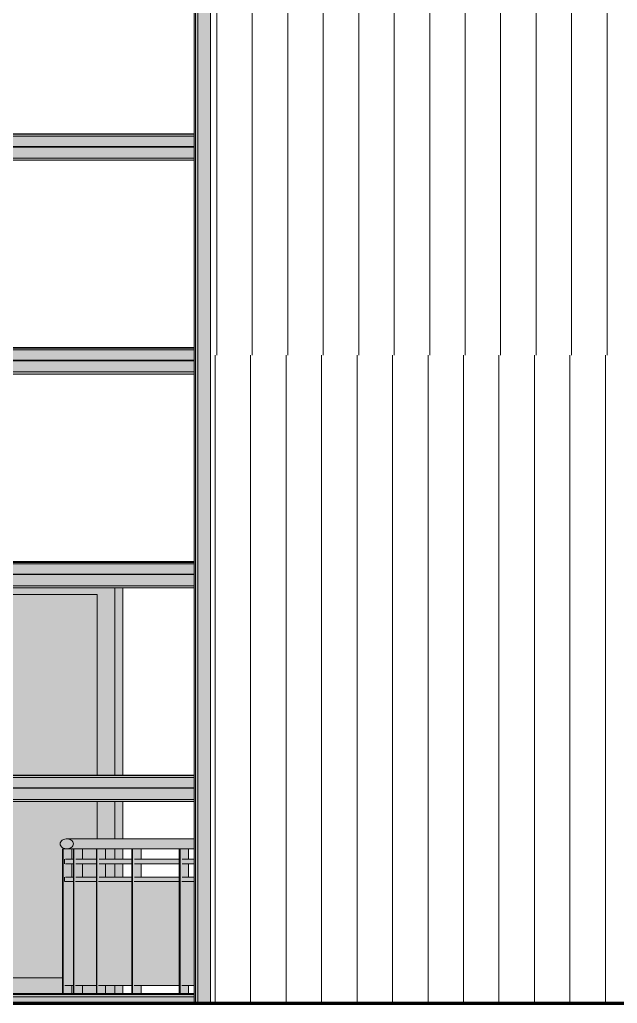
# Model space of a CAD drawing. Header units: inches. Extents: x 20478 to 36684, y -248 to 750.
# Drawn here: x 29699.5 to 29834.3, y 0 to 222 of the extents above; entities that cross this region are included whole.
import ezdxf

# ---------------------------------------------------------------- set-up
doc = ezdxf.new("R2010")
doc.units = ezdxf.units.IN
doc.header["$MEASUREMENT"] = 0
for name, color, linetype, lineweight in [('A-DOOR', 31, 'Continuous', 13), ('A-FLOR-HRAL', 11, 'Continuous', 9), ('A-GLAZ-CWMG', 51, 'Continuous', 9), ('A-WALL-PATT', 111, 'Continuous', 13), ('C-TOPO', 7, 'Continuous', 9), ('L-SITE-WALL', 31, 'Continuous', 13), ('S-BEAM', 12, 'Continuous', 9)]:
    doc.layers.add(name, color=color, linetype=linetype, lineweight=lineweight)

# ---------------------------------------------------------------- blocks, each defined once
blk = doc.blocks.new('Rectangular Mullion - Profile_Polycarbonate_Lower-1149884-Elevation - East')
at = {"layer": 'A-GLAZ-CWMG'}
for points in [[(-22239.87, 1.99), (-22237.3, 1.99), (-22237.3, 2.24), (-22369.06, 2.24), (-22369.06, 1.99), (-22259.23, 1.99)], [(-22268.92, 1.46), (-22237.3, 1.46), (-22237.3, 1.99), (-22369.06, 1.99), (-22369.06, 1.46), (-22278.6, 1.46)], [(-22239.87, 0), (-22237.3, 0), (-22237.3, 1.46), (-22369.06, 1.46), (-22369.06, 0), (-22259.23, 0)]]:
    blk.add_hatch(color=256, dxfattribs=at).paths.add_polyline_path(points, flags=0)
for p, q in [((-22369.06, 1.99), (-22369.06, 2.24)), ((-22369.06, 2.24), (-22237.3, 2.24)), ((-22237.3, 2.24), (-22237.3, 1.99)), ((-22369.06, 1.99), (-22237.3, 1.99)), ((-22369.06, 0), (-22369.06, 1.46)), ((-22369.06, 1.46), (-22237.3, 1.46)), ((-22237.3, 1.46), (-22237.3, 0))]:
    blk.add_line(p, q, dxfattribs=at)
blk = doc.blocks.new('Rectangular Mullion - Profile_Polycarbonate_right-1166475-Elevation - East')
at = {"layer": 'A-GLAZ-CWMG'}
for points in [[(-22233.68, 0), (-22233.68, 351.84), (-22236.51, 348.89), (-22236.51, 0)], [(-22237.05, 0), (-22236.51, 0), (-22236.51, 348.89), (-22237.05, 348.33), (-22237.05, 17.97)], [(-22237.3, 0), (-22237.05, 0), (-22237.05, 348.33), (-22237.3, 348.07), (-22237.3, 1.46)]]:
    blk.add_hatch(color=256, dxfattribs=at).paths.add_polyline_path(points, flags=0)
for p, q in [((-22236.51, 0), (-22236.51, 348.89)), ((-22237.3, 1.46), (-22237.3, 348.07)), ((-22237.05, 0), (-22237.05, 348.33))]:
    blk.add_line(p, q, dxfattribs=at)
blk = doc.blocks.new('Railing - 2_ x 1_2_-939656-Elevation - East')
at = {"layer": 'A-FLOR-HRAL'}
blk.add_hatch(color=256, dxfattribs=at).paths.add_polyline_path([(-22266.9, 2.24), (-22266.9, 34.87), (-22267.05, 34.87), (-22267.05, 2.24)], flags=0)
for p, q in [((-22266.9, 34.87), (-22267.05, 34.87)), ((-22267.05, 34.87), (-22267.05, 2.24))]:
    blk.add_line(p, q, dxfattribs=at)
blk = doc.blocks.new('Railing - 2_ x 1_2_-V74-Elevation - East')
at = {"layer": 'A-FLOR-HRAL'}
for points in [[(-22266.88, 2.24), (-22264.89, 2.24), (-22264.89, 4), (-22266.49, 4), (-22266.49, 27.5), (-22266.35, 27.5), (-22266.31, 28.5), (-22264.89, 28.5), (-22264.89, 31.5), (-22266.35, 31.5), (-22266.31, 32.5), (-22264.89, 32.5), (-22264.89, 34.87), (-22266.88, 34.87), (-22266.88, 3.33)], [(-22266.9, 2.24), (-22266.88, 2.24), (-22266.9, 3.33)]]:
    blk.add_hatch(color=256, dxfattribs=at).paths.add_polyline_path(points, flags=0)
for p, q in [((-22266.88, 34.87), (-22266.9, 34.87)), ((-22266.9, 2.24), (-22266.9, 34.87)), ((-22264.89, 34.87), (-22266.88, 34.87)), ((-22266.88, 34.87), (-22266.88, 2.24)), ((-22264.89, 32.5), (-22264.89, 34.87)), ((-22264.89, 28.5), (-22264.89, 31.5)), ((-22264.89, 2.24), (-22264.89, 4))]:
    blk.add_line(p, q, dxfattribs=at)
blk = doc.blocks.new('Railing - 2_ 8_-939652-Elevation - East')
at = {"layer": 'A-FLOR-HRAL'}
blk.add_hatch(color=256, dxfattribs=at).paths.add_polyline_path([(-22264.54, 4), (-22264.54, 27.5), (-22266.49, 27.5), (-22266.49, 4)], flags=0)
for p, q in [((-22266.27, 27.5), (-22266.5, 27.5)), ((-22266.5, 4), (-22264.54, 4))]:
    blk.add_line(p, q, dxfattribs=at)
blk = doc.blocks.new('Railing - 2_ x 1_2_-V75-Elevation - East')
at = {"layer": 'A-FLOR-HRAL'}
for points in [[(-22264.54, 2.24), (-22264.48, 2.24), (-22264.48, 34.87), (-22264.54, 34.87), (-22264.54, 3.33)], [(-22262.5, 2.24), (-22262.5, 4), (-22264.09, 4), (-22264.07, 27.5), (-22263.94, 27.5), (-22263.94, 28.5), (-22262.5, 28.5), (-22262.5, 31.5), (-22263.94, 31.5), (-22263.94, 32.5), (-22262.5, 32.5), (-22262.5, 34.87), (-22264.48, 34.87), (-22264.48, 2.24), (-22264.07, 2.24)]]:
    blk.add_hatch(color=256, dxfattribs=at).paths.add_polyline_path(points, flags=0)
for p, q in [((-22264.48, 34.87), (-22264.54, 34.87)), ((-22264.54, 2.24), (-22264.54, 34.87)), ((-22262.5, 34.87), (-22264.48, 34.87)), ((-22264.48, 34.87), (-22264.48, 2.24)), ((-22262.5, 32.5), (-22262.5, 34.87)), ((-22262.5, 28.5), (-22262.5, 31.5)), ((-22262.5, 2.24), (-22262.5, 4))]:
    blk.add_line(p, q, dxfattribs=at)
blk = doc.blocks.new('Railing - 2_ 8_-V76-Elevation - East')
at = {"layer": 'A-FLOR-HRAL'}
blk.add_hatch(color=256, dxfattribs=at).paths.add_polyline_path([(-22264.07, 4), (-22259.35, 4), (-22259.35, 27.5), (-22264.09, 27.5), (-22264.09, 4)], flags=0)
for p, q in [((-22263.4, 27.5), (-22264.07, 27.5)), ((-22259.35, 27.5), (-22259.63, 27.5)), ((-22264.07, 4), (-22259.35, 4))]:
    blk.add_line(p, q, dxfattribs=at)
blk = doc.blocks.new('Railing - 2_ x 1_2_-V77-Elevation - East')
at = {"layer": 'A-FLOR-HRAL'}
for points in [[(-22259.35, 2.24), (-22259.25, 2.24), (-22259.25, 34.87), (-22259.35, 34.87), (-22259.35, 3.33)], [(-22259.25, 2.24), (-22257.29, 2.24), (-22257.29, 4), (-22258.86, 4), (-22258.86, 27.5), (-22258.71, 27.5), (-22258.71, 28.5), (-22257.29, 28.5), (-22257.29, 31.5), (-22258.71, 31.5), (-22258.71, 32.5), (-22257.29, 32.5), (-22257.29, 34.87), (-22259.25, 34.87), (-22259.25, 3.33)]]:
    blk.add_hatch(color=256, dxfattribs=at).paths.add_polyline_path(points, flags=0)
for p, q in [((-22259.25, 34.87), (-22259.35, 34.87)), ((-22259.35, 2.24), (-22259.35, 34.87)), ((-22257.29, 34.87), (-22259.25, 34.87)), ((-22259.25, 34.87), (-22259.25, 2.24)), ((-22257.29, 32.5), (-22257.29, 34.87)), ((-22257.29, 28.5), (-22257.29, 31.5)), ((-22257.29, 2.24), (-22257.29, 4))]:
    blk.add_line(p, q, dxfattribs=at)
blk = doc.blocks.new('Railing - 2_ 8_-V78-Elevation - East')
at = {"layer": 'A-FLOR-HRAL'}
blk.add_hatch(color=256, dxfattribs=at).paths.add_polyline_path([(-22251.37, 4), (-22251.37, 27.5), (-22258.86, 27.5), (-22258.86, 4)], flags=0)
for p, q in [((-22258.11, 27.5), (-22258.92, 27.5)), ((-22251.37, 27.5), (-22251.86, 27.5)), ((-22258.92, 4), (-22251.37, 4))]:
    blk.add_line(p, q, dxfattribs=at)
blk = doc.blocks.new('Railing - 2_ x 1_2_-V79-Elevation - East')
at = {"layer": 'A-FLOR-HRAL'}
for points in [[(-22251.37, 2.24), (-22251.23, 2.24), (-22251.23, 34.87), (-22251.37, 34.87), (-22251.37, 17.97)], [(-22249.31, 2.24), (-22249.31, 4), (-22250.85, 4), (-22250.85, 27.5), (-22250.72, 27.5), (-22250.72, 28.5), (-22249.31, 28.5), (-22249.31, 31.5), (-22250.72, 31.5), (-22250.72, 32.5), (-22249.31, 32.5), (-22249.31, 34.87), (-22251.23, 34.87), (-22251.23, 2.24), (-22250.85, 2.24)]]:
    blk.add_hatch(color=256, dxfattribs=at).paths.add_polyline_path(points, flags=0)
for p, q in [((-22251.23, 34.87), (-22251.37, 34.87)), ((-22251.37, 2.24), (-22251.37, 34.87)), ((-22249.31, 34.87), (-22251.23, 34.87)), ((-22251.23, 34.87), (-22251.23, 2.24)), ((-22249.31, 32.5), (-22249.31, 34.87)), ((-22249.31, 28.5), (-22249.31, 31.5)), ((-22249.31, 2.24), (-22249.31, 4))]:
    blk.add_line(p, q, dxfattribs=at)
blk = doc.blocks.new('Railing - 2_ 8_-V80-Elevation - East')
at = {"layer": 'A-FLOR-HRAL'}
blk.add_hatch(color=256, dxfattribs=at).paths.add_polyline_path([(-22240.67, 4), (-22240.67, 27.5), (-22250.85, 27.5), (-22250.85, 4)], flags=0)
for p, q in [((-22249.41, 27.5), (-22250.85, 27.5)), ((-22240.67, 27.5), (-22241.57, 27.5)), ((-22250.85, 4), (-22240.67, 4))]:
    blk.add_line(p, q, dxfattribs=at)
blk = doc.blocks.new('Railing - 2_ x 1_2_-V81-Elevation - East')
at = {"layer": 'A-FLOR-HRAL'}
for points in [[(-22240.67, 2.24), (-22240.48, 2.24), (-22240.48, 34.87), (-22240.67, 34.87), (-22240.67, 17.97)], [(-22240.11, 2.24), (-22238.63, 2.24), (-22238.63, 4), (-22240.11, 4), (-22240.11, 27.5), (-22239.96, 27.5), (-22239.96, 28.5), (-22238.63, 28.5), (-22238.63, 31.5), (-22239.96, 31.5), (-22239.96, 32.5), (-22238.63, 32.5), (-22238.63, 34.87), (-22240.48, 34.87), (-22240.48, 2.24)]]:
    blk.add_hatch(color=256, dxfattribs=at).paths.add_polyline_path(points, flags=0)
for p, q in [((-22240.48, 34.87), (-22240.67, 34.87)), ((-22240.67, 2.24), (-22240.67, 34.87)), ((-22238.63, 34.87), (-22240.48, 34.87)), ((-22240.48, 34.87), (-22240.48, 2.24)), ((-22238.63, 32.5), (-22238.63, 34.87)), ((-22238.63, 28.5), (-22238.63, 31.5)), ((-22238.63, 2.24), (-22238.63, 4))]:
    blk.add_line(p, q, dxfattribs=at)
blk = doc.blocks.new('Railing - 2_ 8_-V82-Elevation - East')
at = {"layer": 'A-FLOR-HRAL'}
blk.add_hatch(color=256, dxfattribs=at).paths.add_polyline_path([(-22240.11, 4), (-22237.3, 4), (-22237.3, 27.5), (-22240.11, 27.5), (-22240.11, 17.97)], flags=0)
for p, q in [((-22238.66, 27.5), (-22240.11, 27.5)), ((-22240.11, 4), (-22237.3, 4))]:
    blk.add_line(p, q, dxfattribs=at)
blk = doc.blocks.new('Railing - Railing-939582-Elevation - East')
at = {"layer": 'A-FLOR-HRAL'}
h = blk.add_hatch(color=256, dxfattribs=at)
h.paths.add_polyline_path([(-22237.84, 31.5), (-22237.3, 31.5), (-22237.3, 32.5), (-22239.96, 32.5), (-22239.96, 31.5), (-22239.87, 31.5)], flags=0)
h.paths.add_polyline_path([(-22264.54, 31.5), (-22264.54, 32.5), (-22266.35, 32.5), (-22266.31, 31.5), (-22265.59, 31.5)], flags=0)
h.paths.add_polyline_path([(-22259.35, 31.5), (-22259.35, 32.5), (-22263.94, 32.5), (-22263.94, 31.5), (-22260.56, 31.5)], flags=0)
h.paths.add_polyline_path([(-22247.24, 31.5), (-22240.67, 31.5), (-22240.67, 32.5), (-22250.72, 32.5), (-22250.72, 31.5), (-22249.55, 31.5)], flags=0)
h.paths.add_polyline_path([(-22251.37, 31.5), (-22251.37, 32.5), (-22258.71, 32.5), (-22258.71, 31.5), (-22254.83, 31.5)], flags=0)
h = blk.add_hatch(color=256, dxfattribs=at)
h.paths.add_polyline_path([(-22257.93, 27.5), (-22251.37, 27.53), (-22251.37, 28.5), (-22258.71, 28.5), (-22258.71, 27.5), (-22258.11, 27.5)], flags=0)
h.paths.add_polyline_path([(-22266.27, 27.5), (-22264.54, 27.5), (-22264.54, 28.5), (-22266.35, 28.5), (-22266.31, 27.5)], flags=0)
h.paths.add_polyline_path([(-22237.84, 27.5), (-22237.3, 27.5), (-22237.3, 28.5), (-22239.96, 28.5), (-22239.96, 27.5), (-22238.66, 27.5)], flags=0)
h.paths.add_polyline_path([(-22259.35, 27.5), (-22259.35, 28.5), (-22263.94, 28.5), (-22263.94, 27.5), (-22259.63, 27.5)], flags=0)
h.paths.add_polyline_path([(-22250.72, 27.5), (-22240.67, 27.5), (-22240.67, 28.5), (-22250.72, 28.5), (-22250.72, 27.74)], flags=0)
for p, q in [((-22266.55, 32.5), (-22266.55, 31.5)), ((-22266.31, 32.5), (-22264.57, 32.5)), ((-22266.31, 31.5), (-22264.57, 31.5)), ((-22263.99, 32.5), (-22259.41, 32.5)), ((-22263.99, 31.5), (-22259.41, 31.5)), ((-22258.76, 32.5), (-22251.38, 32.5)), ((-22258.76, 31.5), (-22251.38, 31.5)), ((-22250.75, 32.5), (-22240.72, 32.5)), ((-22250.75, 31.5), (-22240.72, 31.5)), ((-22240.02, 32.5), (-22237.32, 32.5)), ((-22240.02, 31.5), (-22237.32, 31.5)), ((-22266.55, 28.5), (-22266.55, 27.5)), ((-22266.31, 28.5), (-22264.57, 28.5)), ((-22266.31, 27.5), (-22264.57, 27.5)), ((-22263.99, 28.5), (-22259.41, 28.5)), ((-22263.46, 27.5), (-22259.69, 27.5)), ((-22258.76, 28.5), (-22251.38, 28.5)), ((-22258.13, 27.5), (-22251.9, 27.5)), ((-22250.75, 28.5), (-22240.72, 28.5)), ((-22249.47, 27.5), (-22241.61, 27.5)), ((-22240.02, 28.5), (-22237.32, 28.5)), ((-22238.69, 27.5), (-22237.32, 27.5))]:
    blk.add_line(p, q, dxfattribs=at)
for name in ['Railing - 2_ x 1_2_-939656-Elevation - East', 'Railing - 2_ x 1_2_-V74-Elevation - East', 'Railing - 2_ x 1_2_-V75-Elevation - East', 'Railing - 2_ x 1_2_-V77-Elevation - East', 'Railing - 2_ x 1_2_-V79-Elevation - East', 'Railing - 2_ x 1_2_-V81-Elevation - East', 'Railing - 2_ 8_-939652-Elevation - East', 'Railing - 2_ 8_-V76-Elevation - East', 'Railing - 2_ 8_-V78-Elevation - East', 'Railing - 2_ 8_-V80-Elevation - East', 'Railing - 2_ 8_-V82-Elevation - East']:
    blk.add_blockref(name, (0, 0))
blk = doc.blocks.new('Top Rail Type - Top Rail_Internal_-939601-Elevation - East')
at = {"layer": 'A-FLOR-HRAL'}
for points in [[(-22261.12, 34.87), (-22260.12, 34.89), (-22254.21, 34.88), (-22243.48, 34.88), (-22237.3, 34.93), (-22237.3, 36), (-22267.55, 36), (-22267.52, 35.77), (-22267.43, 35.7), (-22267.42, 35.54), (-22266.98, 35.14), (-22266.25, 34.9), (-22264.94, 34.88), (-22261.87, 34.88)], [(-22261.09, 36), (-22237.3, 36), (-22237.3, 37.12), (-22251.12, 37.12), (-22255.77, 37.1), (-22258.41, 37.12), (-22266.52, 37.07), (-22266.76, 36.98), (-22266.91, 36.9), (-22267.34, 36.54), (-22267.52, 36.23), (-22267.52, 36), (-22261.54, 36)]]:
    blk.add_hatch(color=256, dxfattribs=at).paths.add_polyline_path(points, flags=0)
blk.add_line((-22266.06, 37.12), (-22265.9, 37.12), dxfattribs=at)
at = {"layer": 'A-FLOR-HRAL', "flags": 128}
for points in [[(-22264.55, 36), (-22264.59, 36.23), (-22264.68, 36.46), (-22264.84, 36.66), (-22265.05, 36.84), (-22265.3, 36.97), (-22265.59, 37.07), (-22265.9, 37.12), (-22266.21, 37.12), (-22266.52, 37.07), (-22266.8, 36.97), (-22267.06, 36.84), (-22267.27, 36.66), (-22267.42, 36.46), (-22267.52, 36.23), (-22267.55, 36)], [(-22267.55, 36), (-22267.52, 35.77), (-22267.42, 35.54), (-22267.27, 35.34), (-22267.06, 35.16), (-22266.8, 35.03), (-22266.52, 34.93), (-22266.21, 34.88), (-22265.9, 34.88), (-22265.59, 34.93), (-22265.3, 35.03), (-22265.05, 35.16), (-22264.84, 35.34), (-22264.68, 35.54), (-22264.59, 35.77), (-22264.55, 36)], [(-22267.52, 36.23), (-22267.42, 36.46), (-22267.27, 36.66), (-22267.06, 36.84), (-22266.8, 36.97), (-22266.52, 37.07)], [(-22265.8, 34.9), (-22265.9, 34.88), (-22266.21, 34.88), (-22266.52, 34.93), (-22266.8, 35.03), (-22267.06, 35.16), (-22267.27, 35.34), (-22267.42, 35.54), (-22267.52, 35.77)], [(-22266.49, 37.07), (-22266.21, 37.12), (-22266.08, 37.12)], [(-22266.05, 37.12), (-22265.85, 37.12), (-22265.25, 37.12), (-22264.25, 37.12), (-22262.86, 37.12), (-22261.06, 37.12), (-22258.87, 37.12), (-22256.29, 37.12), (-22253.32, 37.12), (-22249.97, 37.12), (-22246.23, 37.12), (-22242.11, 37.12), (-22237.62, 37.12), (-22237.3, 37.12)], [(-22264.45, 37.12), (-22265.16, 37.12), (-22265.8, 37.12), (-22266.05, 37.12)], [(-22258.26, 37.12), (-22258.6, 37.12), (-22260.83, 37.12), (-22262.67, 37.12), (-22263.12, 37.12)], [(-22251.12, 37.12), (-22252.96, 37.12), (-22255.97, 37.12), (-22256.65, 37.12)], [(-22237.3, 37.12), (-22241.62, 37.12), (-22245.06, 37.12)], [(-22266.05, 34.87), (-22265.85, 34.87), (-22265.25, 34.87), (-22264.25, 34.87), (-22262.86, 34.87), (-22261.06, 34.87), (-22258.87, 34.87), (-22256.29, 34.87), (-22253.32, 34.87), (-22249.97, 34.87), (-22246.23, 34.87), (-22242.11, 34.87), (-22237.62, 34.87), (-22237.3, 34.87)], [(-22250.71, 34.87), (-22252.96, 34.87), (-22255.97, 34.87), (-22258.6, 34.87), (-22260.83, 34.87), (-22262.67, 34.87), (-22264.11, 34.87), (-22265.16, 34.87), (-22265.8, 34.87), (-22266.05, 34.87), (-22266.05, 34.87)], [(-22238.01, 34.87), (-22241.62, 34.87), (-22245.78, 34.87), (-22249.08, 34.87)]]:
    blk.add_lwpolyline(points, dxfattribs=at)
blk = doc.blocks.new('Girt_Z - 10_D-1118247-Elevation - East')
at = {"layer": 'S-BEAM'}
for points in [[(-22237.3, 51.4), (-22237.3, 51.48), (-22369.06, 51.48), (-22369.06, 51.4), (-22259.23, 51.4)], [(-22259.23, 50.95), (-22237.3, 50.95), (-22237.3, 51.4), (-22369.06, 51.4), (-22369.06, 51.3), (-22350.05, 51.28), (-22350.05, 50.95), (-22336.7, 50.95)], [(-22259.23, 48.63), (-22237.3, 48.63), (-22237.3, 50.95), (-22350.05, 50.95), (-22350.05, 48.63), (-22336.7, 48.63)], [(-22356.06, 48.37), (-22237.3, 48.38), (-22237.3, 48.55), (-22369.06, 48.5), (-22369.06, 48.37)], [(-22237.3, 46), (-22237.3, 48.37), (-22369.06, 48.37), (-22369.06, 46), (-22259.23, 46)], [(-22237.3, 48.55), (-22237.3, 48.63), (-22350.05, 48.58), (-22350.05, 48.55), (-22259.23, 48.55)], [(-22237.3, 45.52), (-22237.3, 46), (-22369.06, 46), (-22369.06, 45.52), (-22259.23, 45.52)]]:
    blk.add_hatch(color=256, dxfattribs=at).paths.add_polyline_path(points, flags=0)
for p, q in [((-22237.3, 51.48), (-22369.06, 51.48)), ((-22237.3, 51.4), (-22369.06, 51.4)), ((-22237.3, 50.95), (-22350.05, 50.95)), ((-22237.3, 48.55), (-22369.06, 48.55)), ((-22237.3, 48.63), (-22350.05, 48.63)), ((-22237.3, 46), (-22369.06, 46)), ((-22237.3, 45.52), (-22369.06, 45.52))]:
    blk.add_line(p, q, dxfattribs=at)
blk = doc.blocks.new('Girt_Z - 10_D-1118248-Elevation - East')
at = {"layer": 'S-BEAM'}
for points in [[(-22259.23, 99.65), (-22237.3, 99.65), (-22237.3, 99.73), (-22350.05, 99.73), (-22350.05, 99.65), (-22336.7, 99.65)], [(-22237.3, 99.2), (-22237.3, 99.65), (-22350.05, 99.65), (-22350.05, 99.2), (-22259.23, 99.2)], [(-22237.3, 96.88), (-22237.3, 99.2), (-22350.05, 99.2), (-22350.05, 96.88), (-22259.23, 96.88)], [(-22356.06, 96.62), (-22237.3, 96.63), (-22237.3, 96.8), (-22369.06, 96.75), (-22369.06, 96.62)], [(-22237.3, 94.25), (-22237.3, 96.62), (-22369.06, 96.62), (-22369.06, 94.25), (-22259.23, 94.25)], [(-22237.3, 96.8), (-22237.3, 96.88), (-22350.05, 96.83), (-22350.05, 96.8), (-22259.23, 96.8)], [(-22259.23, 93.77), (-22237.3, 93.77), (-22237.3, 94.25), (-22369.06, 94.25), (-22369.06, 93.77), (-22336.7, 93.77)]]:
    blk.add_hatch(color=256, dxfattribs=at).paths.add_polyline_path(points, flags=0)
for p, q in [((-22237.3, 99.73), (-22350.05, 99.73)), ((-22237.3, 99.65), (-22350.05, 99.65)), ((-22237.3, 99.2), (-22350.05, 99.2)), ((-22237.3, 96.8), (-22369.06, 96.8)), ((-22237.3, 96.88), (-22350.05, 96.88)), ((-22369.06, 94.25), (-22237.3, 94.25)), ((-22237.3, 93.77), (-22369.06, 93.77))]:
    blk.add_line(p, q, dxfattribs=at)
blk = doc.blocks.new('Girt_Z - 10_D-1118249-Elevation - East')
at = {"layer": 'S-BEAM'}
for points in [[(-22237.3, 147.9), (-22237.3, 147.98), (-22350.05, 147.98), (-22350.05, 147.9), (-22259.23, 147.9)], [(-22237.3, 147.45), (-22237.3, 147.9), (-22350.05, 147.9), (-22350.05, 147.45), (-22259.23, 147.45)], [(-22237.3, 145.13), (-22237.3, 147.45), (-22350.05, 147.45), (-22350.05, 145.13), (-22259.23, 145.13)], [(-22336.7, 144.87), (-22237.3, 144.88), (-22237.3, 145.05), (-22369.06, 145), (-22369.06, 144.87), (-22346.38, 144.87)], [(-22237.3, 142.5), (-22237.3, 144.87), (-22369.06, 144.87), (-22369.06, 142.5), (-22259.23, 142.5)], [(-22237.3, 145.05), (-22237.3, 145.13), (-22350.05, 145.08), (-22350.05, 145.05), (-22259.23, 145.05)], [(-22237.3, 142.02), (-22237.3, 142.5), (-22369.06, 142.5), (-22369.06, 142.02), (-22259.23, 142.02)]]:
    blk.add_hatch(color=256, dxfattribs=at).paths.add_polyline_path(points, flags=0)
for p, q in [((-22237.3, 147.98), (-22350.05, 147.98)), ((-22237.3, 147.9), (-22350.05, 147.9)), ((-22237.3, 147.45), (-22350.05, 147.45)), ((-22237.3, 145.05), (-22369.06, 145.05)), ((-22237.3, 145.13), (-22350.05, 145.13)), ((-22369.06, 142.5), (-22237.3, 142.5)), ((-22237.3, 142.02), (-22369.06, 142.02))]:
    blk.add_line(p, q, dxfattribs=at)
blk = doc.blocks.new('Girt_Z - 10_D-1118338-Elevation - East')
at = {"layer": 'S-BEAM'}
for points in [[(-22237.3, 196.15), (-22237.3, 196.23), (-22369.06, 196.23), (-22369.06, 196.15), (-22259.23, 196.15)], [(-22237.3, 195.7), (-22237.3, 196.15), (-22369.06, 196.15), (-22369.06, 196.05), (-22350.94, 196.03), (-22350.94, 195.7), (-22259.23, 195.7)], [(-22297.97, 193.38), (-22237.3, 193.38), (-22237.3, 195.7), (-22350.94, 195.7), (-22350.94, 193.38), (-22307.65, 193.38)], [(-22297.97, 193.12), (-22237.3, 193.12), (-22237.3, 193.3), (-22369.06, 193.25), (-22369.06, 193.12), (-22307.65, 193.12)], [(-22237.3, 193.3), (-22237.3, 193.38), (-22350.94, 193.32), (-22350.94, 193.3), (-22259.23, 193.3)], [(-22237.3, 190.75), (-22237.3, 193.12), (-22369.06, 193.12), (-22369.06, 190.75), (-22259.23, 190.75)], [(-22237.3, 190.27), (-22237.3, 190.75), (-22369.06, 190.75), (-22369.06, 190.27), (-22259.23, 190.27)]]:
    blk.add_hatch(color=256, dxfattribs=at).paths.add_polyline_path(points, flags=0)
for p, q in [((-22237.3, 196.23), (-22369.06, 196.23)), ((-22237.3, 196.15), (-22369.06, 196.15)), ((-22237.3, 195.7), (-22350.94, 195.7)), ((-22237.3, 193.3), (-22369.06, 193.3)), ((-22237.3, 193.38), (-22350.94, 193.38)), ((-22369.06, 190.75), (-22237.3, 190.75)), ((-22237.3, 190.27), (-22369.06, 190.27))]:
    blk.add_line(p, q, dxfattribs=at)
blk = doc.blocks.new('Door_Single_Storefront - one-1179500-Elevation - East')
at = {"layer": 'A-DOOR'}
h = blk.add_hatch(color=256, dxfattribs=at)
h.paths.add_polyline_path([(-22289.62, 2.24), (-22267.05, 2.24), (-22267.05, 5.75), (-22285.62, 5.75), (-22285.62, 45.52), (-22289.62, 45.52), (-22289.62, 17.97)], flags=0)
h.paths.add_polyline_path([(-22255.18, 2.24), (-22255.18, 4), (-22257.29, 4), (-22257.29, 2.24), (-22255.2, 2.24)], flags=0)
h.paths.add_polyline_path([(-22264.89, 2.24), (-22264.54, 2.24), (-22264.54, 4), (-22264.89, 4), (-22264.89, 3.03)], flags=0)
h.paths.add_polyline_path([(-22259.35, 2.24), (-22259.35, 4), (-22262.5, 4), (-22262.5, 2.24)], flags=0)
h.paths.add_polyline_path([(-22257.29, 28.5), (-22255.18, 28.5), (-22255.18, 31.5), (-22257.29, 31.5), (-22257.29, 31.39)], flags=0)
h.paths.add_polyline_path([(-22256.95, 32.5), (-22255.18, 32.5), (-22255.18, 34.89), (-22257.29, 34.87), (-22257.29, 32.5)], flags=0)
h.paths.add_polyline_path([(-22256.17, 37.11), (-22255.18, 37.12), (-22255.18, 45.52), (-22259.18, 45.52), (-22259.18, 37.12), (-22256.36, 37.12)], flags=0)
h.paths.add_polyline_path([(-22285.62, 51.48), (-22285.62, 92.25), (-22259.18, 92.25), (-22259.18, 51.48), (-22255.18, 51.48), (-22255.18, 93.77), (-22289.62, 93.77), (-22289.62, 51.48), (-22287.42, 51.48)], flags=0)
h = blk.add_hatch(color=256, dxfattribs=at)
h.paths.add_polyline_path([(-22278.6, 5.75), (-22267.05, 5.75), (-22267.05, 34.87), (-22264.89, 34.87), (-22264.89, 32.5), (-22264.54, 32.5), (-22264.54, 34.87), (-22262.5, 34.87), (-22262.5, 32.5), (-22259.35, 32.5), (-22259.35, 34.87), (-22266.29, 34.9), (-22266.98, 35.14), (-22267.06, 35.16), (-22267.42, 35.54), (-22267.45, 35.72), (-22267.52, 35.77), (-22267.55, 36), (-22267.45, 36.34), (-22267.24, 36.68), (-22266.65, 37.01), (-22266.03, 37.09), (-22263.3, 37.12), (-22259.18, 37.12), (-22259.23, 45.52), (-22285.62, 45.52), (-22285.62, 5.75)], flags=0)
h.paths.add_polyline_path([(-22264.59, 28.5), (-22264.54, 28.5), (-22264.59, 31.5), (-22264.89, 31.5), (-22264.89, 28.5)], flags=0)
h.paths.add_polyline_path([(-22262.5, 28.5), (-22259.35, 28.5), (-22259.35, 31.5), (-22262.5, 31.5), (-22262.5, 28.86)], flags=0)
h.paths.add_polyline_path([(-22266.29, 34.9), (-22266.64, 34.98), (-22266.41, 34.95)], flags=0)
h.paths.add_polyline_path([(-22285.62, 51.48), (-22259.18, 51.48), (-22259.23, 92.25), (-22285.62, 92.25), (-22285.62, 76.56)], flags=0)
for p, q in [((-22289.62, 51.48), (-22289.62, 93.77)), ((-22285.62, 92.25), (-22285.62, 51.48)), ((-22285.62, 92.25), (-22259.18, 92.25)), ((-22259.18, 51.48), (-22259.18, 92.25)), ((-22289.62, 2.24), (-22289.62, 45.52)), ((-22285.62, 45.52), (-22285.62, 5.75)), ((-22259.18, 37.12), (-22259.18, 45.52)), ((-22285.62, 5.75), (-22267.05, 5.75))]:
    blk.add_line(p, q, dxfattribs=at)
blk = doc.blocks.new('Rectangular Mullion - Interior 1_75_ x 4_5_-1179505-Elevation - East')
at = {"layer": 'A-GLAZ-CWMG'}
h = blk.add_hatch(color=256, dxfattribs=at)
h.paths.add_polyline_path([(-22255.18, 2.24), (-22253.43, 2.24), (-22253.43, 4), (-22255.18, 4)], flags=0)
h.paths.add_polyline_path([(-22255.18, 28.5), (-22253.43, 28.5), (-22253.43, 31.5), (-22255.18, 31.5), (-22255.18, 28.6)], flags=0)
h.paths.add_polyline_path([(-22255.18, 32.5), (-22253.43, 32.5), (-22253.43, 34.88), (-22255.18, 34.88), (-22255.18, 32.62)], flags=0)
h.paths.add_polyline_path([(-22255.18, 37.12), (-22253.43, 37.12), (-22253.43, 45.52), (-22255.18, 45.52), (-22255.18, 37.12)], flags=0)
h.paths.add_polyline_path([(-22253.43, 51.48), (-22253.43, 93.77), (-22255.18, 93.77), (-22255.18, 51.48)], flags=0)
for p, q in [((-22255.18, 51.48), (-22255.18, 93.77)), ((-22255.18, 37.12), (-22255.18, 45.52)), ((-22255.18, 32.5), (-22255.18, 34.89)), ((-22255.18, 28.5), (-22255.18, 31.5)), ((-22255.18, 2.24), (-22255.18, 4))]:
    blk.add_line(p, q, dxfattribs=at)

msp = doc.modelspace()

# ---------------------------------------------------------------- hatches: boundary and pattern name
at = {"layer": 'A-WALL-PATT', "lineweight": 9}
h = msp.add_hatch(dxfattribs=at)
h.set_pattern_fill('FP_25', color=256, style=0, pattern_type=2)
h.set_pattern_definition([(90, (-21128.053, 0), (-8, 5e-16), [])])
h.paths.add_polyline_path([(30854.36059, 146.25), (30854.36059, 398.17186), (29742.48559, 351.84373), (29742.48559, 146.25), (30841.11059, 146.25)], flags=0)
h = msp.add_hatch(dxfattribs=at)
h.set_pattern_fill('FP_23', color=256, style=0, pattern_type=2)
h.set_pattern_definition([(90, (-21128.428, 0), (-8, 5e-16), [])])
h.paths.add_polyline_path([(30142.99225, 0), (30841.11059, 0), (30841.11059, 146.25), (29742.48559, 146.25), (29742.48559, 0), (30104.25941, 0)], flags=0)
h = msp.add_hatch(dxfattribs=at)
h.set_pattern_fill('FP_22', color=256, style=0, pattern_type=2)
h.set_pattern_definition([(90, (-21385.18, -673.75), (-193, -193), [48, -145]), (180, (-21385.18, -673.75), (-2e-14, -193), [96.25, -96.75]), (270, (-21481.43, -625.75), (-193, -193), [48, -145]), (180, (-21385.18, -625.75), (-2e-14, -193), [96.25, -96.75]), (270, (-21481.68, -625.75), (-193, -193), [48, -145]), (180, (-21481.68, -625.75), (-2e-14, -193), [96.25, -96.75]), (90, (-21577.93, -673.75), (-193, -193), [48, -145]), (180, (-21481.68, -673.75), (-2e-14, -193), [96.25, -96.75]), (90, (-21433.18, -625.5), (-193, -193), [48, -145]), (180, (-21384.93, -625.5), (-2e-14, -193), [48.25, -144.75]), (180, (-21384.93, -577.5), (-2e-14, -193), [48.25, -144.75]), (90, (-21529.68, -625.5), (-193, -193), [48, -145]), (180, (-21433.43, -625.5), (-2e-14, -193), [96.25, -96.75]), (270, (-21433.43, -577.5), (-193, -193), [48, -145]), (180, (-21433.43, -577.5), (-2e-14, -193), [96.25, -96.75]), (180, (-21529.93, -625.5), (-2e-14, -193), [48, -145]), (270, (-21529.93, -577.5), (-193, -193), [48, -145]), (180, (-21529.93, -577.5), (-2e-14, -193), [48, -145]), (90, (-21385.18, -577.25), (-193, -193), [48, -145]), (180, (-21385.18, -577.25), (-2e-14, -193), [96.25, -96.75]), (270, (-21481.43, -529.25), (-193, -193), [48, -145]), (180, (-21385.18, -529.25), (-2e-14, -193), [96.25, -96.75]), (270, (-21481.68, -529.25), (-193, -193), [48, -145]), (180, (-21481.68, -529.25), (-2e-14, -193), [96.25, -96.75]), (270, (-21577.93, -529.25), (-193, -193), [48, -145]), (180, (-21481.68, -577.25), (-2e-14, -193), [96.25, -96.75]), (90, (-21433.18, -529), (-193, -193), [48, -145]), (180, (-21384.93, -529), (-2e-14, -193), [48.25, -144.75]), (180, (-21384.93, -481), (-2e-14, -193), [48.25, -144.75]), (90, (-21529.68, -529), (-193, -193), [48, -145]), (180, (-21433.43, -529), (-2e-14, -193), [96.25, -96.75]), (270, (-21433.43, -481), (-193, -193), [48, -145]), (180, (-21433.43, -481), (-2e-14, -193), [96.25, -96.75]), (180, (-21529.93, -529), (-2e-14, -193), [48, -145]), (270, (-21529.93, -481), (-193, -193), [48, -145]), (180, (-21529.93, -481), (-2e-14, -193), [48, -145])])
h.paths.add_polyline_path([(29726.84959, 2.244), (29735.49638, 2.244), (29735.49638, 4), (29726.84959, 4)], flags=0)
h.paths.add_polyline_path([(29722.73559, 2.244), (29724.79077, 2.244), (29724.79077, 4), (29722.73559, 4)], flags=0)
h.paths.add_polyline_path([(29737.53764, 2.244), (29738.86359, 2.244), (29738.86359, 4), (29737.53764, 4)], flags=0)
h.paths.add_polyline_path([(29726.84959, 28.5), (29735.49638, 28.5), (29735.49638, 31.5), (29726.84959, 31.5), (29726.84959, 28.96206)], flags=0)
h.paths.add_polyline_path([(29738.86359, 28.5), (29738.86359, 31.5), (29737.53764, 31.5), (29737.53764, 28.5), (29738.32579, 28.5)], flags=0)
h.paths.add_polyline_path([(29722.73559, 28.5), (29724.79077, 28.5), (29724.79077, 31.5), (29722.73559, 31.5)], flags=0)
h.paths.add_polyline_path([(29724.79077, 32.5), (29724.79077, 34.86924), (29726.84959, 34.86924), (29726.84959, 32.5), (29735.49638, 32.5), (29735.49638, 34.86924), (29737.53764, 34.86924), (29737.53764, 32.5), (29738.86359, 32.5), (29738.86359, 34.87506), (29722.73559, 34.86924), (29722.73559, 32.5)], flags=0)
h.paths.add_polyline_path([(29732.78571, 37.12049), (29738.86359, 37.12491), (29738.86359, 45.51791), (29722.73559, 45.51791), (29722.73559, 37.12384), (29732.46376, 37.12122)], flags=0)
h.paths.add_polyline_path([(29722.73559, 51.48209), (29738.86359, 51.48209), (29738.86359, 93.76791), (29722.73559, 93.76791), (29722.73559, 76.55989)], flags=0)
h.paths.add_polyline_path([(29738.86359, 99.73209), (29738.86359, 142.01791), (29687.68621, 142.01791), (29684.5099, 137.45509), (29681.49509, 133.82449), (29677.35321, 129.76476), (29673.49135, 126.61123), (29669.59079, 123.93928), (29665.07194, 121.4223), (29660.34012, 119.333), (29655.43571, 117.68921), (29650.12513, 116.46653), (29644.70009, 115.76363), (29639.46541, 115.55144), (29637.61059, 115.55144), (29637.61059, 99.73209), (29719.48194, 99.73209)], flags=0)

# ---------------------------------------------------------------- linework, layer by layer
at = {"layer": 'C-TOPO'}
msp.add_line((29636.06574, 0), (30874.65266, 0), dxfattribs=at)
at = {"layer": 'C-TOPO', "lineweight": 70}
msp.add_line((29636.06705, 0), (30874.65291, 0), dxfattribs=at)
at = {"layer": 'L-SITE-WALL'}
for p, q in [((29742.48559, 351.84373), (29742.48559, 0)), ((29722.73559, 93.76791), (29722.73559, 51.48209)), ((29722.73559, 45.51791), (29722.73559, 37.12384)), ((29722.73559, 34.87929), (29722.73559, 32.5)), ((29722.73559, 31.5), (29722.73559, 28.5)), ((29722.73559, 4), (29722.73559, 2.244))]:
    msp.add_line(p, q, dxfattribs=at)
at = {"layer": 'S-BEAM'}
for p, q in [((29607.10759, 193.25), (29738.86359, 193.25)), ((29607.10759, 145), (29738.86359, 145)), ((29607.10759, 99.5), (29738.86359, 99.5))]:
    msp.add_line(p, q, dxfattribs=at)

# ---------------------------------------------------------------- block references
at = {"layer": 'A-DOOR'}
msp.add_blockref('Door_Single_Storefront - one-1179500-Elevation - East', (51976.1634, 0), dxfattribs=at)
at = {"layer": 'A-FLOR-HRAL'}
for name in ['Top Rail Type - Top Rail_Internal_-939601-Elevation - East', 'Railing - Railing-939582-Elevation - East']:
    msp.add_blockref(name, (51976.1634, 0), dxfattribs=at)
at = {"layer": 'A-GLAZ-CWMG'}
for name in ['Rectangular Mullion - Profile_Polycarbonate_right-1166475-Elevation - East', 'Rectangular Mullion - Interior 1_75_ x 4_5_-1179505-Elevation - East', 'Rectangular Mullion - Profile_Polycarbonate_Lower-1149884-Elevation - East']:
    msp.add_blockref(name, (51976.1634, 0), dxfattribs=at)
at = {"layer": 'S-BEAM'}
for name in ['Girt_Z - 10_D-1118338-Elevation - East', 'Girt_Z - 10_D-1118249-Elevation - East', 'Girt_Z - 10_D-1118248-Elevation - East', 'Girt_Z - 10_D-1118247-Elevation - East']:
    msp.add_blockref(name, (51976.1634, 0), dxfattribs=at)

doc.saveas('drawing.dxf')
